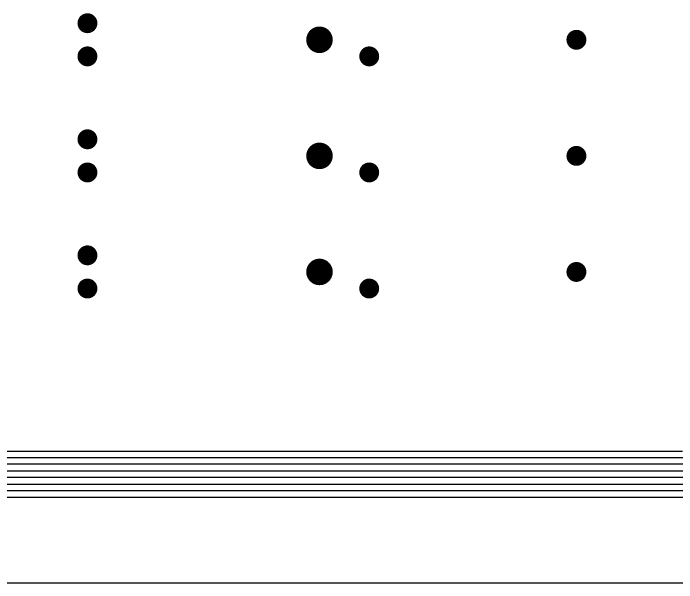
# Model space of a CAD drawing. Extents: x 295 to 953, y 10 to 290.
# Drawn here: x 778.03 to 819.97, y 85 to 120.98 of the extents above; entities that cross this region are included whole.
import ezdxf

# ---------------------------------------------------------------- set-up
doc = ezdxf.new("R2010")
doc.units = 0
doc.header["$LTSCALE"] = 5
doc.header["$MEASUREMENT"] = 0
doc.layers.get('0').update_dxf_attribs({"linetype": 'CONTINUOUS', "lineweight": 25})

msp = doc.modelspace()

# ---------------------------------------------------------------- linework, layer by layer
for p, q in [((547.92, 93.323), (820.335, 93.323)), ((547.501, 92.904), (820.754, 92.904)), ((821.173, 92.485), (547.082, 92.485)), ((546.663, 92.066), (821.592, 92.066)), ((822.011, 91.647), (546.243, 91.647)), ((545.824, 91.228), (822.43, 91.228)), ((822.849, 90.809), (545.405, 90.809)), ((823.269, 90.39), (544.986, 90.39)), ((510.427, 85), (863.527, 85.004)), ((510.427, 85), (863.527, 85.004))]:
    msp.add_line(p, q)
for points, const_width in [([(782.406, 120.355, 1), (783.035, 120.355, 1)], 0.629), ([(796.97, 119.308, 1), (797.808, 119.308, 1)], 0.838), ([(813.315, 119.308, 1), (813.944, 119.308, 1)], 0.629), ([(782.406, 118.26, 1), (783.035, 118.26, 1)], 0.629), ([(800.218, 118.26, 1), (800.847, 118.26, 1)], 0.629), ([(782.406, 113.021, 1), (783.035, 113.021, 1)], 0.629), ([(796.97, 111.973, 1), (797.808, 111.973, 1)], 0.838), ([(813.315, 111.973, 1), (813.944, 111.973, 1)], 0.629), ([(782.406, 110.926, 1), (783.035, 110.926, 1)], 0.629), ([(800.218, 110.926, 1), (800.847, 110.926, 1)], 0.629), ([(782.406, 105.687, 1), (783.035, 105.687, 1)], 0.629), ([(796.97, 104.639, 1), (797.808, 104.639, 1)], 0.838), ([(813.315, 104.639, 1), (813.944, 104.639, 1)], 0.629), ([(782.406, 103.591, 1), (783.035, 103.591, 1)], 0.629), ([(800.218, 103.591, 1), (800.847, 103.591, 1)], 0.629)]:
    msp.add_lwpolyline(points, format="xyb", close=True, dxfattribs=dict(const_width=const_width))

doc.saveas('drawing.dxf')
